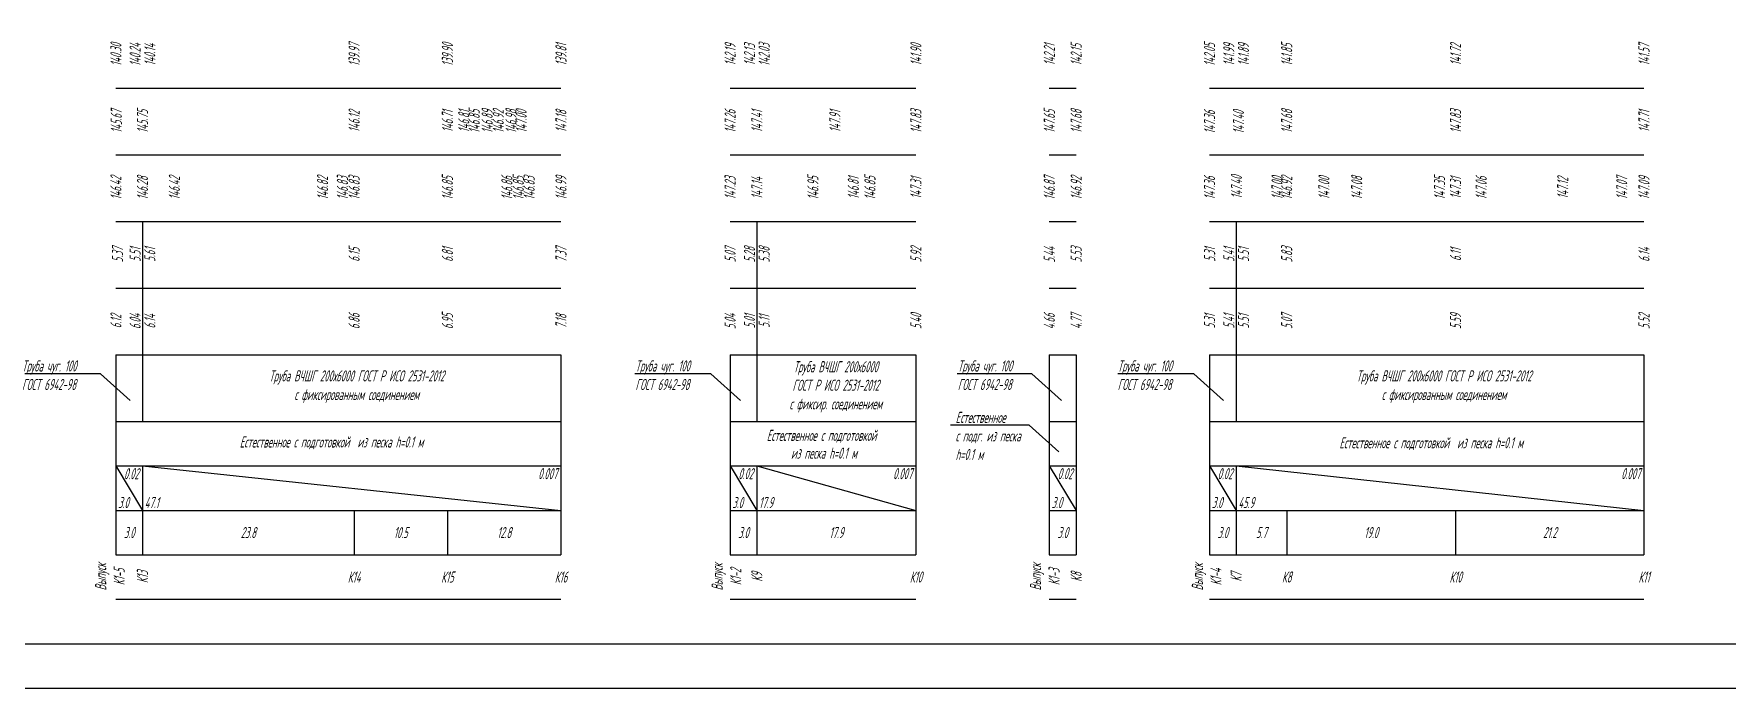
# Model space of a CAD drawing. Header units: metres. Extents: x -34 to 1749, y -3376 to -2956.
# Drawn here: x 456 to 836.7, y -3376.5 to -3229.3 of the extents above; entities that cross this region are included whole.
import ezdxf
from ezdxf import colors
from ezdxf.entities.mleader import LeaderData, LeaderLine
from ezdxf.enums import TextEntityAlignment as Align
from ezdxf.math import Vec2, Vec3

# ---------------------------------------------------------------- set-up
doc = ezdxf.new("R2010")
doc.units = ezdxf.units.M
doc.header["$LTSCALE"] = 0.2
doc.layers.add('МГТ_НВК_рабочий', color=171, linetype='Continuous', lineweight=30)
doc.layers.add('Таблица', color=7, linetype='Continuous')
doc.styles.add('SPDS', font='SPDS', dxfattribs={"width": 0.7, "oblique": 15, "height": 2.5})
doc.styles.get("Standard").update_dxf_attribs({"font": 'SPDS.shx', "width": 0.7, "oblique": 15, "height": 3})

# ---------------------------------------------------------------- blocks, each defined once
blk = doc.blocks.new('_None')

msp = doc.modelspace()

# ---------------------------------------------------------------- linework, layer by layer
at = {"layer": 'МГТ_НВК_рабочий', "color": 0, "lineweight": -2}
msp.add_lwpolyline([(-34.345, -3376.467), (1748.655, -3376.467), (1748.655, -2956.467), (-34.345, -2956.467)], close=True, dxfattribs=at)
at = {"layer": 'МГТ_НВК_рабочий', "color": 0}
msp.add_lwpolyline([(1743.655, -2961.467), (-14.345, -2961.467), (-14.345, -3366.467), (1743.655, -3366.467)], close=True, dxfattribs=at)
at = {"layer": 'Таблица'}
for p, q in [((474.41, -3241.467), (574.499, -3241.467)), ((612.527, -3241.467), (654.318, -3241.467)), ((684.318, -3241.467), (690.343, -3241.467)), ((720.343, -3241.467), (818.052, -3241.467)), ((474.41, -3256.467), (574.499, -3256.467)), ((612.527, -3256.467), (654.318, -3256.467)), ((684.318, -3256.467), (690.343, -3256.467)), ((720.343, -3256.467), (818.052, -3256.467)), ((474.41, -3271.467), (574.499, -3271.467)), ((480.368, -3271.467), (480.368, -3286.467)), ((612.527, -3271.467), (654.318, -3271.467)), ((618.527, -3271.467), (618.527, -3286.467)), ((684.318, -3271.467), (690.343, -3271.467)), ((720.343, -3271.467), (818.052, -3271.467)), ((726.321, -3271.467), (726.321, -3286.467)), ((474.41, -3286.467), (574.499, -3286.467)), ((480.368, -3286.467), (480.368, -3301.467)), ((612.527, -3286.467), (654.318, -3286.467)), ((618.527, -3286.467), (618.527, -3301.467)), ((684.318, -3286.467), (690.343, -3286.467)), ((720.343, -3286.467), (818.052, -3286.467)), ((726.321, -3286.467), (726.321, -3301.467)), ((474.41, -3301.467), (574.499, -3301.467)), ((474.41, -3301.467), (474.41, -3316.467)), ((480.368, -3301.467), (480.368, -3316.467)), ((574.499, -3301.467), (574.499, -3316.467)), ((612.527, -3301.467), (654.318, -3301.467)), ((612.527, -3301.467), (612.527, -3316.467)), ((618.527, -3301.467), (618.527, -3316.467)), ((654.318, -3301.467), (654.318, -3316.467)), ((684.318, -3301.467), (690.343, -3301.467)), ((684.318, -3301.467), (684.318, -3316.467)), ((690.343, -3301.467), (690.343, -3316.467)), ((720.343, -3301.467), (818.052, -3301.467)), ((720.343, -3301.467), (720.343, -3316.467)), ((726.321, -3301.467), (726.321, -3316.467)), ((818.052, -3301.467), (818.052, -3316.467)), ((474.41, -3316.467), (474.41, -3326.467)), ((474.41, -3316.467), (574.499, -3316.467)), ((574.499, -3316.467), (574.499, -3326.467)), ((612.527, -3316.467), (612.527, -3326.467)), ((612.527, -3316.467), (654.318, -3316.467)), ((654.318, -3316.467), (654.318, -3326.467)), ((684.318, -3316.467), (684.318, -3326.467)), ((684.318, -3316.467), (690.343, -3316.467)), ((690.343, -3316.467), (690.343, -3326.467)), ((720.343, -3316.467), (720.343, -3326.467)), ((720.343, -3316.467), (818.052, -3316.467)), ((818.052, -3316.467), (818.052, -3326.467)), ((474.41, -3326.467), (474.41, -3336.467)), ((474.41, -3326.467), (480.368, -3336.467)), ((474.41, -3326.467), (574.499, -3326.467)), ((480.368, -3326.467), (480.368, -3336.467)), ((480.368, -3326.467), (574.499, -3336.467)), ((574.499, -3326.467), (574.499, -3336.467)), ((612.527, -3326.467), (612.527, -3336.467)), ((612.527, -3326.467), (618.527, -3336.467)), ((612.527, -3326.467), (654.318, -3326.467)), ((618.527, -3326.467), (618.527, -3336.467)), ((618.527, -3326.467), (654.318, -3336.467)), ((654.318, -3326.467), (654.318, -3336.467)), ((684.318, -3326.467), (684.318, -3336.467)), ((684.318, -3326.467), (690.343, -3336.467)), ((684.318, -3326.467), (690.343, -3326.467)), ((690.343, -3326.467), (690.343, -3336.467)), ((720.343, -3326.467), (720.343, -3336.467)), ((720.343, -3326.467), (726.321, -3336.467)), ((720.343, -3326.467), (818.052, -3326.467)), ((726.321, -3326.467), (726.321, -3336.467)), ((726.321, -3326.467), (818.052, -3336.467)), ((818.052, -3326.467), (818.052, -3336.467)), ((474.41, -3336.467), (474.41, -3346.467)), ((474.41, -3336.467), (574.499, -3336.467)), ((480.368, -3336.467), (480.368, -3346.467)), ((527.968, -3336.467), (527.968, -3346.467)), ((548.948, -3336.467), (548.948, -3346.467)), ((574.499, -3336.467), (574.499, -3346.467)), ((612.527, -3336.467), (612.527, -3346.467)), ((612.527, -3336.467), (654.318, -3336.467)), ((618.527, -3336.467), (618.527, -3346.467)), ((654.318, -3336.467), (654.318, -3346.467)), ((684.318, -3336.467), (684.318, -3346.467)), ((684.318, -3336.467), (690.343, -3336.467)), ((690.343, -3336.467), (690.343, -3346.467)), ((720.343, -3336.467), (720.343, -3346.467)), ((720.343, -3336.467), (818.052, -3336.467)), ((726.321, -3336.467), (726.321, -3346.467)), ((737.695, -3336.467), (737.695, -3346.467)), ((775.681, -3336.467), (775.681, -3346.467)), ((818.052, -3336.467), (818.052, -3346.467)), ((474.41, -3346.467), (574.499, -3346.467)), ((612.527, -3346.467), (654.318, -3346.467)), ((684.318, -3346.467), (690.343, -3346.467)), ((720.343, -3346.467), (818.052, -3346.467)), ((474.41, -3356.467), (574.499, -3356.467)), ((612.527, -3356.467), (654.318, -3356.467)), ((684.318, -3356.467), (690.343, -3356.467)), ((720.343, -3356.467), (818.052, -3356.467))]:
    msp.add_line(p, q, dxfattribs=at)

# ---------------------------------------------------------------- texts
at = {"layer": 'Таблица', "oblique": 15, "width": 0.7}
for s, p in [('140.30', (474.41, -3233.967)), ('139.97', (527.968, -3233.967)), ('139.90', (548.948, -3233.967)), ('139.81', (574.499, -3233.967)), ('142.19', (612.527, -3233.967)), ('141.90', (654.318, -3233.967)), ('142.21', (684.318, -3233.967)), ('142.15', (690.343, -3233.967)), ('142.05', (720.343, -3233.967)), ('141.85', (737.695, -3233.967)), ('141.72', (775.681, -3233.967)), ('141.57', (818.052, -3233.967)), ('145.67', (474.5, -3248.967)), ('145.75', (480.368, -3248.967)), ('145.75', (480.368, -3248.967)), ('146.12', (527.968, -3248.967)), ('146.12', (527.968, -3248.967)), ('146.71', (548.948, -3248.967)), ('146.71', (548.948, -3248.967)), ('146.81', (552.628, -3248.967)), ('146.85', (554.981, -3248.967)), ('146.89', (557.889, -3248.967)), ('146.92', (560.392, -3248.967)), ('146.98', (563.252, -3248.967)), ('147.00', (565.551, -3248.967)), ('147.18', (574.499, -3248.967)), ('147.26', (612.527, -3248.967)), ('147.41', (618.527, -3248.967)), ('147.41', (618.527, -3248.967)), ('147.91', (636.086, -3248.967)), ('147.83', (654.318, -3248.967)), ('147.65', (684.318, -3248.967)), ('147.68', (690.343, -3248.967)), ('147.36', (720.343, -3249.152)), ('147.40', (726.845, -3249.152)), ('147.68', (737.695, -3248.967)), ('147.83', (775.681, -3248.967)), ('147.71', (818.052, -3248.967)), ('146.42', (474.41, -3263.967)), ('146.28', (480.368, -3263.967)), ('146.28', (480.368, -3263.967)), ('146.42', (487.548, -3263.967)), ('146.82', (520.875, -3263.967)), ('146.83', (525.341, -3263.967)), ('146.83', (527.968, -3263.967)), ('146.83', (527.968, -3263.967)), ('146.85', (548.948, -3263.967)), ('146.85', (548.948, -3263.967)), ('146.86', (562.325, -3263.967)), ('146.85', (564.904, -3263.967)), ('146.83', (567.331, -3263.967)), ('146.99', (574.499, -3263.967)), ('147.23', (612.527, -3263.967)), ('147.14', (618.527, -3263.967)), ('147.14', (618.527, -3263.967)), ('146.95', (631.153, -3263.967)), ('146.81', (640.245, -3263.967)), ('146.85', (643.979, -3263.967)), ('147.31', (654.318, -3263.967)), ('146.87', (684.318, -3263.967)), ('146.92', (690.343, -3263.967)), ('147.36', (720.343, -3263.967)), ('147.40', (726.401, -3263.767)), ('147.00', (735.523, -3263.967)), ('146.92', (737.695, -3263.967)), ('147.00', (746.073, -3263.967)), ('147.08', (753.447, -3263.967)), ('147.35', (772.079, -3263.967)), ('147.31', (775.681, -3263.967)), ('147.06', (781.433, -3263.967)), ('147.12', (799.76, -3263.967)), ('147.07', (813.045, -3263.967)), ('147.09', (818.052, -3263.967)), ('6.15', (527.968, -3278.967)), ('6.81', (548.948, -3278.967)), ('7.37', (574.499, -3278.967)), ('5.07', (612.527, -3278.967)), ('5.92', (654.318, -3278.967)), ('5.44', (684.318, -3278.967)), ('5.53', (690.343, -3278.967)), ('5.31', (720.374, -3278.967)), ('5.83', (737.695, -3278.967)), ('6.11', (775.681, -3278.967)), ('6.14', (818.052, -3278.967)), ('6.12', (474.41, -3293.967)), ('6.86', (527.968, -3293.967)), ('6.95', (548.948, -3293.967)), ('7.18', (574.499, -3293.967)), ('5.04', (612.527, -3293.967)), ('5.40', (654.318, -3293.967)), ('4.66', (684.318, -3293.967)), ('4.77', (690.343, -3293.967)), ('5.31', (720.343, -3293.967)), ('5.07', (737.695, -3293.967)), ('5.59', (775.681, -3293.967)), ('5.52', (818.052, -3293.967)), ('К13', (480.368, -3351.467)), ('К9', (618.527, -3351.467)), ('К8', (690.343, -3351.467)), ('К7', (726.321, -3351.467))]:
    msp.add_text(s, height=2.5, rotation=90, dxfattribs=at).set_placement(p, align=Align.MIDDLE_CENTER)
for s, p in [('140.24', (479.968, -3233.967)), ('142.13', (618.127, -3233.967)), ('141.99', (725.921, -3233.967)), ('5.37', (476.004, -3278.967)), ('5.51', (479.968, -3278.967)), ('5.28', (618.127, -3278.967)), ('5.41', (725.921, -3278.967)), ('6.04', (479.968, -3293.967)), ('5.01', (618.127, -3293.967)), ('5.41', (725.921, -3293.967))]:
    msp.add_text(s, height=2.5, rotation=90, dxfattribs=at).set_placement(p, align=Align.CENTER)
for s, p in [('140.14', (480.768, -3233.967)), ('142.03', (618.927, -3233.967)), ('141.89', (726.721, -3233.967)), ('5.61', (480.768, -3278.967)), ('5.38', (618.927, -3278.967)), ('5.51', (726.721, -3278.967)), ('6.14', (480.768, -3293.967)), ('5.11', (618.927, -3293.967)), ('5.51', (726.721, -3293.967))]:
    msp.add_text(s, height=2.5, rotation=90, dxfattribs=at).set_placement(p, align=Align.TOP_CENTER)
for s, p in [('Естественное с подготовкой  из песка h=0.1 м ', (523.329, -3321.088)), ('Естественное с подготовкой  ', (634, -3319.601)), ('Естественное с подготовкой  из песка h=0.1 м ', (770.636, -3321.259)), ('из песка h=0.1 м ', (634.082, -3323.596)), ('3.0', (477.389, -3341.467)), ('23.8', (504.168, -3341.467)), ('10.5', (538.458, -3341.467)), ('12.8', (561.723, -3341.467)), ('3.0', (615.527, -3341.467)), ('17.9', (636.422, -3341.467)), ('3.0', (687.331, -3341.467)), ('3.0', (723.332, -3341.467)), ('5.7', (732.008, -3341.467)), ('19.0', (756.688, -3341.467)), ('21.2', (796.866, -3341.467)), ('К14', (527.968, -3351.467)), ('К15', (548.948, -3351.467)), ('К16', (574.499, -3351.467)), ('К10', (654.318, -3351.467)), ('К8', (737.695, -3351.467)), ('К10', (775.681, -3351.467)), ('К11', (818.052, -3351.467))]:
    msp.add_text(s, height=2.5, dxfattribs=at).set_placement(p, align=Align.MIDDLE_CENTER)
for s, p in [('0.02', (479.533, -3326.967)), ('0.007', (573.664, -3326.967)), ('0.02', (617.692, -3326.967)), ('0.007', (653.483, -3326.967)), ('0.02', (689.508, -3326.967)), ('0.02', (725.486, -3326.967)), ('0.007', (817.217, -3326.967))]:
    msp.add_text(s, height=2.5, dxfattribs=at).set_placement(p, align=Align.TOP_RIGHT)
for s, p in [('3.0', (474.91, -3335.967)), ('47.1', (480.868, -3335.967)), ('3.0', (613.027, -3335.967)), ('17.9', (619.027, -3335.967)), ('3.0', (684.818, -3335.967)), ('3.0', (720.843, -3335.967)), ('45.9', (726.821, -3335.967))]:
    msp.add_text(s, height=2.5, dxfattribs=at).set_placement(p)
at = {"layer": 'Таблица', "char_height": 2.5, "attachment_point": 1}
for s, insert in [('\\pxqc;{\\C0;Труба ВЧШГ 200х6000 ГОСТ Р ИСО 2531-2012  \\Pс фиксированным соединением}', (482.986, -3304.982)), ('\\pxqc;{\\C0;Труба ВЧШГ 200х6000 \\PГОСТ Р ИСО 2531-2012  \\Pс фиксир. соединением}', (590.72, -3302.911)), ('\\pxqc;{\\C0;Труба ВЧШГ 200х6000 ГОСТ Р ИСО 2531-2012  \\Pс фиксированным соединением}', (727.51, -3304.982))]:
    msp.add_mtext_dynamic_manual_height_columns(s, width=91.12881, gutter_width=15, heights=[0], dxfattribs=dict(at, insert=insert))
at = {"layer": 'Таблица', "char_height": 2.5, "attachment_point": 1, "rotation": 90}
for s, insert in [('\\pxqc;{\\Q15;\\W0.7;Выпуск К1-5}', (469.73, -3352.792)), ('\\pxqc;{\\Q15;\\W0.7;Выпуск К1-2}', (608.361, -3352.792)), ('\\pxqc;{\\Q15;\\W0.7;Выпуск К1-3}', (679.963, -3352.792)), ('\\pxqc;{\\Q15;\\W0.7;Выпуск К1-4}', (716.367, -3352.792))]:
    msp.add_mtext_dynamic_manual_height_columns(s, width=2.69875, gutter_width=15, heights=[0], dxfattribs=dict(at, insert=insert))

# ---------------------------------------------------------------- leaders
at = {"layer": 'Таблица'}
ml = msp.add_multileader_mtext('Standard', dxfattribs=at)
ml.set_content('Труба чуг. 100\\PГОСТ 6942-98', color=256, style='SPDS')
ml.set_leader_properties()
ml.set_arrow_properties(name='NONE')
ml.build(insert=Vec2(0, 0))
ml.multileader.update_dxf_attribs({"text_left_attachment_type": 6, "text_right_attachment_type": 6, "dogleg_length": 0.5, "arrow_head_size": 1})
ctx = ml.context
ctx.base_point, ctx.char_height, ctx.arrow_head_size, ctx.landing_gap_size, ctx.plane_origin = Vec3(454.502, -3305.739), 2.5, 1, 0, Vec3(-1417.282, -2568.698)
ctx.left_attachment, ctx.right_attachment = 6, 6
notes = []
notes.append((ctx, [(0, (1, 1, 0), (470.94, -3305.739), (-1, 0), 0.5, [(0, [(477.623, -3311.749)], 0, [])])]))
ctx.mtext.insert, ctx.mtext.width, ctx.mtext.defined_height, ctx.mtext.line_spacing_style, ctx.mtext.flow_direction = Vec3(453.284, -3302.739), 17.15636, 8.316, 2, 5
ml = msp.add_multileader_mtext('Standard', dxfattribs=at)
ml.set_content('Труба чуг. 100\\PГОСТ 6942-98', color=256, style='SPDS')
ml.set_leader_properties()
ml.set_arrow_properties(name='NONE')
ml.build(insert=Vec2(0, 0))
ml.multileader.update_dxf_attribs({"text_left_attachment_type": 6, "text_right_attachment_type": 6, "dogleg_length": 0.5, "arrow_head_size": 1})
ctx = ml.context
ctx.base_point, ctx.char_height, ctx.arrow_head_size, ctx.landing_gap_size, ctx.plane_origin = Vec3(591.722, -3305.739), 2.5, 1, 0, Vec3(-1280.062, -2568.698)
ctx.left_attachment, ctx.right_attachment = 6, 6
notes.append((ctx, [(0, (1, 1, 0), (608.16, -3305.739), (-1, 0), 0.5, [(0, [(614.843, -3311.749)], 0, [])])]))
ctx.mtext.insert, ctx.mtext.width, ctx.mtext.defined_height, ctx.mtext.line_spacing_style, ctx.mtext.flow_direction = Vec3(591.228, -3302.739), 16.43227, 8.316, 2, 5
ml = msp.add_multileader_mtext('Standard', dxfattribs=at)
ml.set_content('Труба чуг. 100\\PГОСТ 6942-98', color=256, style='SPDS')
ml.set_leader_properties()
ml.set_arrow_properties(name='NONE')
ml.build(insert=Vec2(0, 0))
ml.multileader.update_dxf_attribs({"text_left_attachment_type": 6, "text_right_attachment_type": 6, "dogleg_length": 0.5, "arrow_head_size": 1})
ctx = ml.context
ctx.base_point, ctx.char_height, ctx.arrow_head_size, ctx.landing_gap_size, ctx.plane_origin = Vec3(663.943, -3305.739), 2.5, 1, 0, Vec3(-1207.841, -2568.698)
ctx.left_attachment, ctx.right_attachment = 6, 6
notes.append((ctx, [(0, (1, 1, 0), (680.382, -3305.739), (-1, 0), 0.5, [(0, [(687.064, -3311.749)], 0, [])])]))
ctx.mtext.insert, ctx.mtext.width, ctx.mtext.defined_height, ctx.mtext.line_spacing_style, ctx.mtext.flow_direction = Vec3(663.721, -3302.739), 16.16086, 8.316, 2, 5
ml = msp.add_multileader_mtext('Standard', dxfattribs=at)
ml.set_content('Труба чуг. 100\\PГОСТ 6942-98', color=256, style='SPDS')
ml.set_leader_properties()
ml.set_arrow_properties(name='NONE')
ml.build(insert=Vec2(0, 0))
ml.multileader.update_dxf_attribs({"text_left_attachment_type": 6, "text_right_attachment_type": 6, "dogleg_length": 0.5, "arrow_head_size": 1})
ctx = ml.context
ctx.base_point, ctx.char_height, ctx.arrow_head_size, ctx.landing_gap_size, ctx.plane_origin = Vec3(700.346, -3305.739), 2.5, 1, 0, Vec3(-1171.438, -2568.698)
ctx.left_attachment, ctx.right_attachment = 6, 6
notes.append((ctx, [(0, (1, 1, 0), (716.785, -3305.739), (-1, 0), 0.5, [(0, [(723.467, -3311.749)], 0, [])])]))
ctx.mtext.insert, ctx.mtext.width, ctx.mtext.defined_height, ctx.mtext.line_spacing_style, ctx.mtext.flow_direction = Vec3(699.678, -3302.739), 16.60627, 8.316, 2, 5
ml = msp.add_multileader_mtext('Standard', dxfattribs=at)
ml.set_content('Естественное\\Pс подг. из песка h=0.1 м', color=256, style='SPDS')
ml.set_leader_properties()
ml.set_arrow_properties(name='NONE')
ml.build(insert=Vec2(0, 0))
ml.multileader.update_dxf_attribs({"text_left_attachment_type": 6, "text_right_attachment_type": 6, "dogleg_length": 0.5, "arrow_head_size": 1})
ctx = ml.context
ctx.base_point, ctx.char_height, ctx.arrow_head_size, ctx.landing_gap_size, ctx.plane_origin = Vec3(663.235, -3317.302), 2.5, 1, 0, Vec3(-1208.443, -2580.261)
ctx.left_attachment, ctx.right_attachment = 6, 6
notes.append((ctx, [(0, (1, 1, 0), (679.779, -3317.302), (-1, 0), 0.5, [(0, [(686.462, -3323.312)], 0, [])])]))
ctx.mtext.insert, ctx.mtext.width, ctx.mtext.defined_height, ctx.mtext.line_spacing_style, ctx.mtext.flow_direction = Vec3(663.235, -3314.302), 16.99265, 8.316, 2, 5
for ctx, leaders in notes:
    for number, flags, end, landing, length, lines in leaders:
        leader = LeaderData()
        leader.index, (leader.has_last_leader_line, leader.has_dogleg_vector, leader.attachment_direction) = number, flags
        leader.last_leader_point, leader.dogleg_vector, leader.dogleg_length = Vec3(end), Vec3(landing), length
        for number, points, colour, breaks in lines:
            line = LeaderLine()
            line.index, line.vertices, line.color, line.breaks = number, Vec3.list(points), colors.encode_raw_color(colour), breaks
            leader.lines.append(line)
        ctx.leaders.append(leader)

doc.saveas('drawing.dxf')
